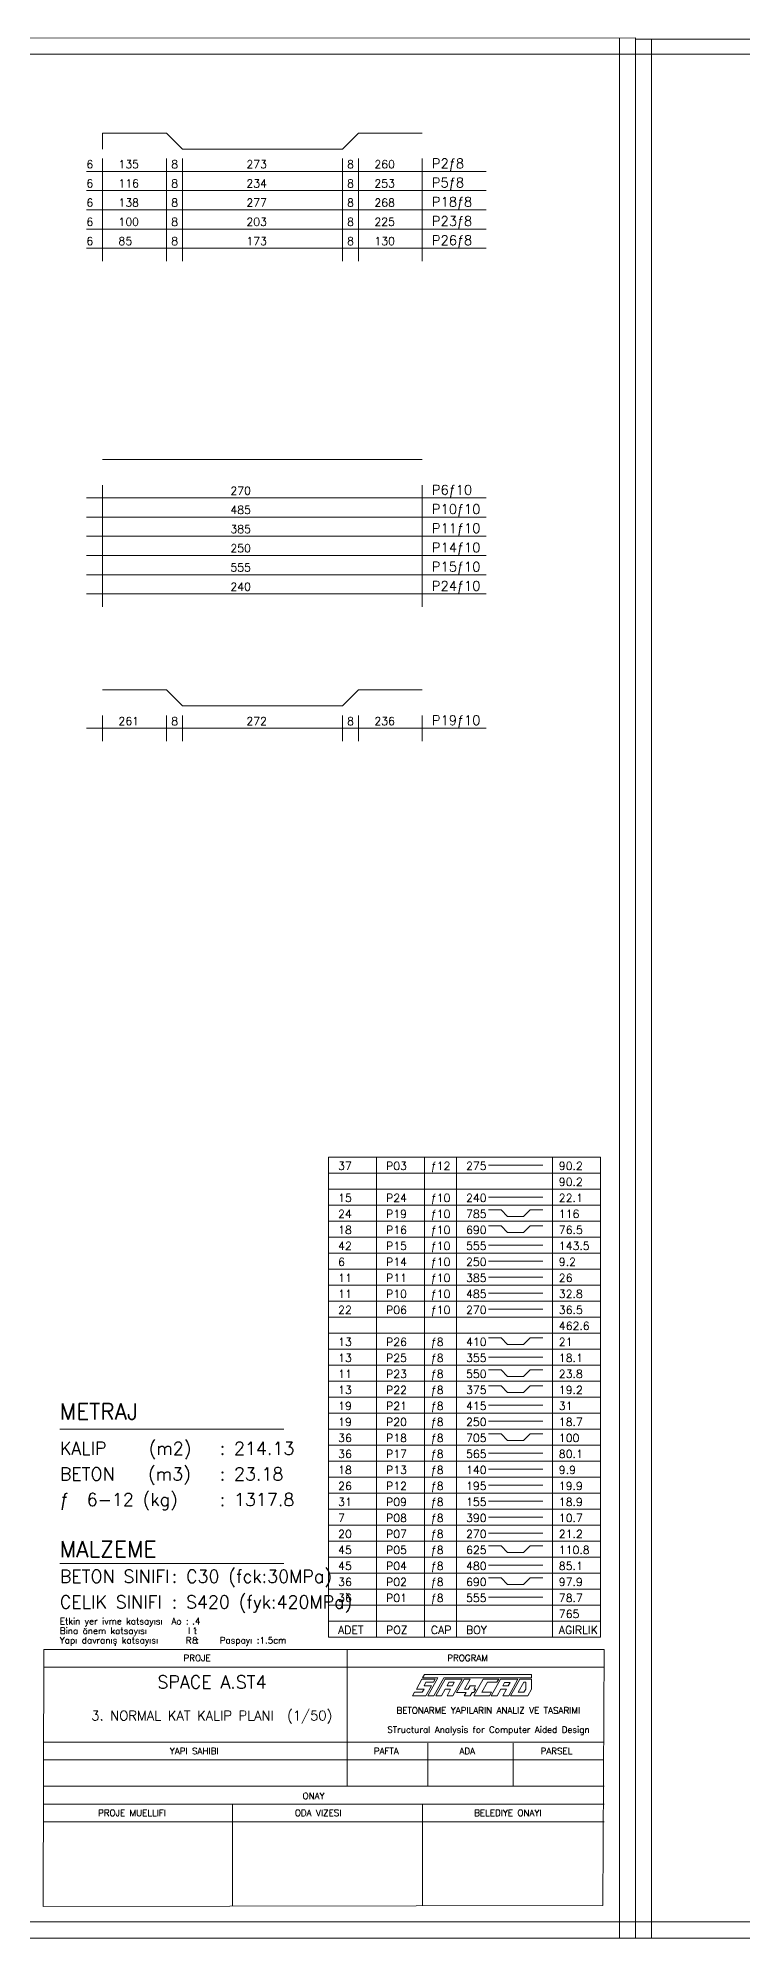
# Model space of a CAD drawing. Header units: inches. Extents: x 0 to 1.26, y 0 to 0.59.
# Drawn here: x 0.654 to 0.874, y 0 to 0.594 of the extents above; entities that cross this region are included whole.
import ezdxf

# ---------------------------------------------------------------- set-up
doc = ezdxf.new("R2010")
doc.units = ezdxf.units.IN
doc.header["$MEASUREMENT"] = 0
for name, color, linetype, lineweight in [('PENC2', 1, 'Continuous', 0), ('PENC3', 2, 'Continuous', 0), ('PENC4', 3, 'Continuous', 0)]:
    doc.layers.add(name, color=color, linetype=linetype, lineweight=lineweight)
doc.styles.add('RomanSTA', font='RomanSTA.ttf')

msp = doc.modelspace()

# ---------------------------------------------------------------- linework, layer by layer
at = {"layer": 'PENC2', "linetype": 'Continuous'}
for p, q in [((0.67433, 0.556), (0.67433, 0.524)), ((0.69433, 0.556), (0.69433, 0.524)), ((0.69933, 0.556), (0.69933, 0.524)), ((0.74933, 0.556), (0.74933, 0.524)), ((0.75433, 0.556), (0.75433, 0.524)), ((0.77433, 0.556), (0.77433, 0.524)), ((0.66933, 0.552), (0.79433, 0.552)), ((0.66933, 0.546), (0.79433, 0.546)), ((0.66933, 0.54), (0.79433, 0.54)), ((0.66933, 0.534), (0.79433, 0.534)), ((0.66933, 0.528), (0.79433, 0.528)), ((0.67433, 0.454), (0.67433, 0.416)), ((0.77433, 0.454), (0.77433, 0.416)), ((0.66933, 0.45), (0.79433, 0.45)), ((0.66933, 0.444), (0.79433, 0.444)), ((0.66933, 0.438), (0.79433, 0.438)), ((0.66933, 0.432), (0.79433, 0.432)), ((0.66933, 0.426), (0.79433, 0.426)), ((0.66933, 0.42), (0.79433, 0.42)), ((0.67433, 0.382), (0.67433, 0.374)), ((0.69433, 0.382), (0.69433, 0.374)), ((0.69933, 0.382), (0.69933, 0.374)), ((0.74933, 0.382), (0.74933, 0.374)), ((0.75433, 0.382), (0.75433, 0.374)), ((0.77433, 0.382), (0.77433, 0.374)), ((0.66933, 0.378), (0.79433, 0.378)), ((0.795, 0.2415), (0.812, 0.2415)), ((0.795, 0.2315), (0.812, 0.2315)), ((0.795, 0.2165), (0.812, 0.2165)), ((0.795, 0.2115), (0.812, 0.2115)), ((0.795, 0.2065), (0.812, 0.2065)), ((0.795, 0.2015), (0.812, 0.2015)), ((0.795, 0.1965), (0.812, 0.1965)), ((0.795, 0.1815), (0.812, 0.1815)), ((0.795, 0.1665), (0.812, 0.1665)), ((0.795, 0.1615), (0.812, 0.1615)), ((0.795, 0.1515), (0.812, 0.1515)), ((0.795, 0.1465), (0.812, 0.1465)), ((0.795, 0.1415), (0.812, 0.1415)), ((0.795, 0.1365), (0.812, 0.1365)), ((0.795, 0.1315), (0.812, 0.1315)), ((0.795, 0.1265), (0.812, 0.1265)), ((0.795, 0.1165), (0.812, 0.1165)), ((0.795, 0.1065), (0.812, 0.1065))]:
    msp.add_line(p, q, dxfattribs=at)
at = {"layer": 'PENC2'}
for points in [[(0.795, 0.2275), (0.799, 0.2275), (0.801, 0.2255), (0.806, 0.2255), (0.808, 0.2275), (0.812, 0.2275)], [(0.795, 0.2225), (0.795, 0.2225), (0.799, 0.2225), (0.801, 0.2205), (0.806, 0.2205), (0.808, 0.2225), (0.812, 0.2225)], [(0.795, 0.1875), (0.795, 0.1875), (0.799, 0.1875), (0.801, 0.1855), (0.806, 0.1855), (0.808, 0.1875), (0.812, 0.1875)], [(0.795, 0.1775), (0.795, 0.1775), (0.799, 0.1775), (0.801, 0.1755), (0.806, 0.1755), (0.808, 0.1775), (0.812, 0.1775)], [(0.795, 0.1725), (0.799, 0.1725), (0.801, 0.1705), (0.806, 0.1705), (0.808, 0.1725), (0.812, 0.1725)], [(0.795, 0.1575), (0.795, 0.1575), (0.799, 0.1575), (0.801, 0.1555), (0.806, 0.1555), (0.808, 0.1575), (0.812, 0.1575)], [(0.795, 0.1225), (0.795, 0.1225), (0.799, 0.1225), (0.801, 0.1205), (0.806, 0.1205), (0.808, 0.1225), (0.812, 0.1225)], [(0.795, 0.1125), (0.795, 0.1125), (0.799, 0.1125), (0.801, 0.1105), (0.806, 0.1105), (0.808, 0.1125), (0.812, 0.1125)]]:
    msp.add_lwpolyline(points, dxfattribs=at)
at = {"layer": 'PENC3', "linetype": 'Continuous'}
for p, q in [((0, 0.5933), (0.841, 0.5937)), ((0.836, 0), (0.836, 0.5937)), ((0.841, 0), (0.841, 0.5937)), ((0, 0.5886), (0.841, 0.5886)), ((0.841, 0.59335), (1.25651, 0.59347)), ((0.841, 0), (0.841, 0.59335)), ((0.841, 0.5886), (1.25651, 0.5886)), ((0.846, 0), (0.846, 0.59335)), ((0.745, 0.244), (0.83, 0.244)), ((0.745, 0.094), (0.745, 0.244)), ((0.76, 0.094), (0.76, 0.244)), ((0.775, 0.094), (0.775, 0.244)), ((0.785, 0.094), (0.785, 0.244)), ((0.815, 0.094), (0.815, 0.244)), ((0.83, 0.094), (0.83, 0.244)), ((0.745, 0.239), (0.83, 0.239)), ((0.745, 0.234), (0.83, 0.234)), ((0.745, 0.229), (0.83, 0.229)), ((0.745, 0.224), (0.83, 0.224)), ((0.745, 0.219), (0.83, 0.219)), ((0.745, 0.214), (0.83, 0.214)), ((0.745, 0.209), (0.83, 0.209)), ((0.745, 0.204), (0.83, 0.204)), ((0.745, 0.199), (0.83, 0.199)), ((0.745, 0.194), (0.83, 0.194)), ((0.745, 0.189), (0.83, 0.189)), ((0.745, 0.184), (0.83, 0.184)), ((0.745, 0.179), (0.83, 0.179)), ((0.745, 0.174), (0.83, 0.174)), ((0.745, 0.169), (0.83, 0.169)), ((0.745, 0.164), (0.83, 0.164)), ((0.661, 0.159), (0.731, 0.159)), ((0.745, 0.159), (0.83, 0.159)), ((0.745, 0.154), (0.83, 0.154)), ((0.745, 0.149), (0.83, 0.149)), ((0.745, 0.144), (0.83, 0.144)), ((0.745, 0.139), (0.83, 0.139)), ((0.745, 0.134), (0.83, 0.134)), ((0.745, 0.129), (0.83, 0.129)), ((0.745, 0.124), (0.83, 0.124)), ((0.745, 0.119), (0.83, 0.119)), ((0.661, 0.117), (0.731, 0.117)), ((0.745, 0.114), (0.83, 0.114)), ((0.745, 0.109), (0.83, 0.109)), ((0.745, 0.104), (0.83, 0.104)), ((0.745, 0.099), (0.83, 0.099)), ((0.745, 0.094), (0.83, 0.094)), ((0.776, 0.0476), (0.776, 0.0609)), ((0.80277, 0.0476), (0.80277, 0.0609)), ((0.71495, 0.0101), (0.71495, 0.0416)), ((0.77437, 0.0101), (0.77437, 0.0416)), ((0, 0.005), (0.841, 0.005)), ((0, 0), (0.841, 0)), ((0.841, 0.005), (1.25651, 0.005)), ((0.841, 0), (0.841, 0.00214)), ((0.841, 0), (1.25651, 0))]:
    msp.add_line(p, q, dxfattribs=at)
at = {"layer": 'PENC4', "linetype": 'Continuous'}
for p, q in [((0.67433, 0.564), (0.67433, 0.559)), ((0.67433, 0.564), (0.69433, 0.564)), ((0.69433, 0.564), (0.69933, 0.559)), ((0.69933, 0.559), (0.74933, 0.559)), ((0.74933, 0.559), (0.75433, 0.564)), ((0.75433, 0.564), (0.77433, 0.564)), ((0.67433, 0.462), (0.77433, 0.462)), ((0.67433, 0.39), (0.69433, 0.39)), ((0.69433, 0.39), (0.69933, 0.385)), ((0.74933, 0.385), (0.75433, 0.39)), ((0.75433, 0.39), (0.77433, 0.39)), ((0.69933, 0.385), (0.74933, 0.385)), ((0.656, 0.0902), (0.6558, 0.0098)), ((0.656, 0.0902), (0.8312, 0.0902)), ((0.7508, 0.09), (0.7508, 0.0474)), ((0.8312, 0.0902), (0.8308, 0.0102)), ((0.656, 0.0846), (0.8312, 0.0846)), ((0.77246, 0.0778), (0.77418, 0.0809)), ((0.77493, 0.0778), (0.77246, 0.0778)), ((0.77418, 0.0809), (0.77838, 0.0809)), ((0.77426, 0.0768), (0.77493, 0.0778)), ((0.77441, 0.0813), (0.77501, 0.0823)), ((0.77913, 0.0813), (0.77441, 0.0813)), ((0.77546, 0.0799), (0.77493, 0.0788)), ((0.77493, 0.0788), (0.77718, 0.0788)), ((0.77501, 0.0823), (0.80846, 0.0823)), ((0.77778, 0.0799), (0.77546, 0.0799)), ((0.77718, 0.0788), (0.77546, 0.0757)), ((0.77606, 0.0757), (0.77913, 0.0813)), ((0.77838, 0.0809), (0.77778, 0.0799)), ((0.78108, 0.0813), (0.77793, 0.0757)), ((0.77853, 0.0757), (0.78146, 0.0809)), ((0.78146, 0.0778), (0.78033, 0.0757)), ((0.80846, 0.0813), (0.78108, 0.0813)), ((0.78146, 0.0809), (0.78678, 0.0809)), ((0.78318, 0.0778), (0.78146, 0.0778)), ((0.78266, 0.0799), (0.78206, 0.0788)), ((0.78206, 0.0788), (0.78371, 0.0788)), ((0.78206, 0.0757), (0.78318, 0.0778)), ((0.78431, 0.0799), (0.78266, 0.0799)), ((0.78371, 0.0788), (0.78431, 0.0799)), ((0.78678, 0.0809), (0.78386, 0.0757)), ((0.78506, 0.0767), (0.78738, 0.0809)), ((0.78738, 0.0809), (0.78926, 0.0809)), ((0.78926, 0.0809), (0.78753, 0.0778)), ((0.78753, 0.0778), (0.78866, 0.0778)), ((0.78866, 0.0778), (0.78926, 0.0788)), ((0.78926, 0.0788), (0.79098, 0.0788)), ((0.79098, 0.0788), (0.79038, 0.0778)), ((0.79038, 0.0778), (0.79106, 0.0778)), ((0.79046, 0.0757), (0.79338, 0.0809)), ((0.79106, 0.0778), (0.79046, 0.0767)), ((0.79466, 0.0799), (0.79293, 0.0768)), ((0.79338, 0.0809), (0.79826, 0.0809)), ((0.79766, 0.0799), (0.79466, 0.0799)), ((0.79586, 0.0757), (0.79878, 0.0809)), ((0.79826, 0.0809), (0.79766, 0.0799)), ((0.79886, 0.0778), (0.79773, 0.0757)), ((0.79878, 0.0809), (0.80418, 0.0809)), ((0.80066, 0.0778), (0.79886, 0.0778)), ((0.80006, 0.0798), (0.79946, 0.0788)), ((0.79946, 0.0788), (0.80118, 0.0788)), ((0.79946, 0.0757), (0.80066, 0.0778)), ((0.80178, 0.0798), (0.80006, 0.0798)), ((0.80118, 0.0788), (0.80178, 0.0798)), ((0.80418, 0.0809), (0.80133, 0.0757)), ((0.80186, 0.0757), (0.80478, 0.0809)), ((0.80606, 0.0799), (0.80433, 0.0768)), ((0.80478, 0.0809), (0.80846, 0.0809)), ((0.80666, 0.0799), (0.80606, 0.0799)), ((0.80606, 0.0768), (0.80666, 0.0778)), ((0.80666, 0.0778), (0.80666, 0.0799)), ((0.80846, 0.0778), (0.80726, 0.0757)), ((0.80846, 0.0823), (0.80846, 0.0813)), ((0.80846, 0.0809), (0.80846, 0.0778)), ((0.77126, 0.0757), (0.77186, 0.0768)), ((0.77546, 0.0757), (0.77126, 0.0757)), ((0.77186, 0.0768), (0.77426, 0.0768)), ((0.77793, 0.0757), (0.77606, 0.0757)), ((0.78033, 0.0757), (0.77853, 0.0757)), ((0.78386, 0.0757), (0.78206, 0.0757)), ((0.78806, 0.0767), (0.78506, 0.0767)), ((0.78746, 0.0757), (0.78806, 0.0767)), ((0.78926, 0.0757), (0.78746, 0.0757)), ((0.78986, 0.0767), (0.78926, 0.0757)), ((0.79046, 0.0767), (0.78986, 0.0767)), ((0.79533, 0.0757), (0.79046, 0.0757)), ((0.79293, 0.0768), (0.79593, 0.0768)), ((0.79593, 0.0768), (0.79533, 0.0757)), ((0.79773, 0.0757), (0.79586, 0.0757)), ((0.80133, 0.0757), (0.79946, 0.0757)), ((0.80726, 0.0757), (0.80186, 0.0757)), ((0.80433, 0.0768), (0.80606, 0.0768)), ((0.656, 0.0612), (0.831, 0.0612)), ((0.656, 0.0557), (0.831, 0.0557)), ((0.656, 0.0474), (0.8312, 0.0474)), ((0.656, 0.0418), (0.8312, 0.0418)), ((0.656, 0.0363), (0.8312, 0.0363)), ((0.6558, 0.0098), (0.8308, 0.0102))]:
    msp.add_line(p, q, dxfattribs=at)

# ---------------------------------------------------------------- texts
at = {"layer": 'PENC2', "style": 'RomanSTA'}
for s, p in [('6', (0.66933, 0.553)), ('135', (0.67933, 0.553)), ('8', (0.69583, 0.553)), ('273', (0.71933, 0.553)), ('8', (0.75083, 0.553)), ('260', (0.75933, 0.553)), ('6', (0.66933, 0.547)), ('116', (0.67933, 0.547)), ('8', (0.69583, 0.547)), ('234', (0.71933, 0.547)), ('8', (0.75083, 0.547)), ('253', (0.75933, 0.547)), ('6', (0.66933, 0.541)), ('138', (0.67933, 0.541)), ('8', (0.69583, 0.541)), ('277', (0.71933, 0.541)), ('8', (0.75083, 0.541)), ('268', (0.75933, 0.541)), ('6', (0.66933, 0.535)), ('100', (0.67933, 0.535)), ('8', (0.69583, 0.535)), ('203', (0.71933, 0.535)), ('8', (0.75083, 0.535)), ('225', (0.75933, 0.535)), ('6', (0.66933, 0.529)), ('85', (0.67933, 0.529)), ('8', (0.69583, 0.529)), ('173', (0.71933, 0.529)), ('8', (0.75083, 0.529)), ('130', (0.75933, 0.529)), ('270', (0.71433, 0.451)), ('485', (0.71433, 0.445)), ('385', (0.71433, 0.439)), ('250', (0.71433, 0.433)), ('555', (0.71433, 0.427)), ('240', (0.71433, 0.421)), ('261', (0.67933, 0.379)), ('8', (0.69583, 0.379)), ('272', (0.71933, 0.379)), ('8', (0.75083, 0.379)), ('236', (0.75933, 0.379))]:
    msp.add_text(s, height=0.0025, dxfattribs=at).set_placement(p)
at = {"layer": 'PENC3', "style": 'RomanSTA'}
for s, height, p in [('P2ƒ8', 0.003, (0.77733, 0.553)), ('P5ƒ8', 0.003, (0.77733, 0.547)), ('P18ƒ8', 0.003, (0.77733, 0.541)), ('P23ƒ8', 0.003, (0.77733, 0.535)), ('P26ƒ8', 0.003, (0.77733, 0.529)), ('P6ƒ10', 0.003, (0.77733, 0.451)), ('P10ƒ10', 0.003, (0.77733, 0.445)), ('P11ƒ10', 0.003, (0.77733, 0.439)), ('P14ƒ10', 0.003, (0.77733, 0.433)), ('P15ƒ10', 0.003, (0.77733, 0.427)), ('P24ƒ10', 0.003, (0.77733, 0.421)), ('P19ƒ10', 0.003, (0.77733, 0.379)), ('37', 0.0025, (0.748, 0.24)), ('P03', 0.0025, (0.763, 0.24)), ('ƒ12', 0.0025, (0.777, 0.24)), ('275', 0.0025, (0.788, 0.24)), ('90.2', 0.0025, (0.817, 0.24)), ('90.2', 0.0025, (0.817, 0.235)), ('15', 0.0025, (0.748, 0.23)), ('P24', 0.0025, (0.763, 0.23)), ('ƒ10', 0.0025, (0.777, 0.23)), ('240', 0.0025, (0.788, 0.23)), ('22.1', 0.0025, (0.817, 0.23)), ('24', 0.0025, (0.748, 0.225)), ('P19', 0.0025, (0.763, 0.225)), ('ƒ10', 0.0025, (0.777, 0.225)), ('785', 0.0025, (0.788, 0.225)), ('116', 0.0025, (0.817, 0.225)), ('18', 0.0025, (0.748, 0.22)), ('P16', 0.0025, (0.763, 0.22)), ('ƒ10', 0.0025, (0.777, 0.22)), ('690', 0.0025, (0.788, 0.22)), ('76.5', 0.0025, (0.817, 0.22)), ('42', 0.0025, (0.748, 0.215)), ('P15', 0.0025, (0.763, 0.215)), ('ƒ10', 0.0025, (0.777, 0.215)), ('555', 0.0025, (0.788, 0.215)), ('143.5', 0.0025, (0.817, 0.215)), ('6', 0.0025, (0.748, 0.21)), ('P14', 0.0025, (0.763, 0.21)), ('ƒ10', 0.0025, (0.777, 0.21)), ('250', 0.0025, (0.788, 0.21)), ('9.2', 0.0025, (0.817, 0.21)), ('11', 0.0025, (0.748, 0.205)), ('11', 0.0025, (0.748, 0.2)), ('P11', 0.0025, (0.763, 0.205)), ('P10', 0.0025, (0.763, 0.2)), ('ƒ10', 0.0025, (0.777, 0.205)), ('ƒ10', 0.0025, (0.777, 0.2)), ('385', 0.0025, (0.788, 0.205)), ('485', 0.0025, (0.788, 0.2)), ('26', 0.0025, (0.817, 0.205)), ('32.8', 0.0025, (0.817, 0.2)), ('22', 0.0025, (0.748, 0.195)), ('P06', 0.0025, (0.763, 0.195)), ('ƒ10', 0.0025, (0.777, 0.195)), ('270', 0.0025, (0.788, 0.195)), ('36.5', 0.0025, (0.817, 0.195)), ('462.6', 0.0025, (0.817, 0.19)), ('13', 0.0025, (0.748, 0.185)), ('P26', 0.0025, (0.763, 0.185)), ('ƒ8', 0.0025, (0.777, 0.185)), ('410', 0.0025, (0.788, 0.185)), ('21', 0.0025, (0.817, 0.185)), ('13', 0.0025, (0.748, 0.18)), ('P25', 0.0025, (0.763, 0.18)), ('ƒ8', 0.0025, (0.777, 0.18)), ('355', 0.0025, (0.788, 0.18)), ('18.1', 0.0025, (0.817, 0.18)), ('11', 0.0025, (0.748, 0.175)), ('13', 0.0025, (0.748, 0.17)), ('P23', 0.0025, (0.763, 0.175)), ('P22', 0.0025, (0.763, 0.17)), ('ƒ8', 0.0025, (0.777, 0.175)), ('ƒ8', 0.0025, (0.777, 0.17)), ('550', 0.0025, (0.788, 0.175)), ('375', 0.0025, (0.788, 0.17)), ('23.8', 0.0025, (0.817, 0.175)), ('19.2', 0.0025, (0.817, 0.17)), ('19', 0.0025, (0.748, 0.165)), ('P21', 0.0025, (0.763, 0.165)), ('ƒ8', 0.0025, (0.777, 0.165)), ('415', 0.0025, (0.788, 0.165)), ('31', 0.0025, (0.817, 0.165)), ('19', 0.0025, (0.748, 0.16)), ('P20', 0.0025, (0.763, 0.16)), ('ƒ8', 0.0025, (0.777, 0.16)), ('250', 0.0025, (0.788, 0.16)), ('18.7', 0.0025, (0.817, 0.16)), ('36', 0.0025, (0.748, 0.155)), ('P18', 0.0025, (0.763, 0.155)), ('ƒ8', 0.0025, (0.777, 0.155)), ('705', 0.0025, (0.788, 0.155)), ('100', 0.0025, (0.817, 0.155)), ('36', 0.0025, (0.748, 0.15)), ('P17', 0.0025, (0.763, 0.15)), ('ƒ8', 0.0025, (0.777, 0.15)), ('565', 0.0025, (0.788, 0.15)), ('80.1', 0.0025, (0.817, 0.15)), ('26', 0.0025, (0.748, 0.14)), ('18', 0.0025, (0.748, 0.145)), ('P13', 0.0025, (0.763, 0.145)), ('P12', 0.0025, (0.763, 0.14)), ('ƒ8', 0.0025, (0.777, 0.145)), ('ƒ8', 0.0025, (0.777, 0.14)), ('140', 0.0025, (0.788, 0.145)), ('195', 0.0025, (0.788, 0.14)), ('9.9', 0.0025, (0.817, 0.145)), ('19.9', 0.0025, (0.817, 0.14)), ('31', 0.0025, (0.748, 0.135)), ('P09', 0.0025, (0.763, 0.135)), ('ƒ8', 0.0025, (0.777, 0.135)), ('155', 0.0025, (0.788, 0.135)), ('18.9', 0.0025, (0.817, 0.135)), ('7', 0.0025, (0.748, 0.13)), ('P08', 0.0025, (0.763, 0.13)), ('ƒ8', 0.0025, (0.777, 0.13)), ('390', 0.0025, (0.788, 0.13)), ('10.7', 0.0025, (0.817, 0.13)), ('20', 0.0025, (0.748, 0.125)), ('P07', 0.0025, (0.763, 0.125)), ('ƒ8', 0.0025, (0.777, 0.125)), ('270', 0.0025, (0.788, 0.125)), ('21.2', 0.0025, (0.817, 0.125)), ('45', 0.0025, (0.748, 0.12)), ('P05', 0.0025, (0.763, 0.12)), ('ƒ8', 0.0025, (0.777, 0.12)), ('625', 0.0025, (0.788, 0.12)), ('110.8', 0.0025, (0.817, 0.12)), ('BETON SINIFI', 0.004, (0.661, 0.111)), ('45', 0.0025, (0.748, 0.115)), ('P04', 0.0025, (0.763, 0.115)), ('ƒ8', 0.0025, (0.777, 0.115)), ('480', 0.0025, (0.788, 0.115)), ('85.1', 0.0025, (0.817, 0.115)), ('CELIK SINIFI', 0.004, (0.661, 0.103)), ('36', 0.0025, (0.748, 0.11)), ('36', 0.0025, (0.748, 0.105)), ('P02', 0.0025, (0.763, 0.11)), ('P01', 0.0025, (0.763, 0.105)), ('ƒ8', 0.0025, (0.777, 0.11)), ('ƒ8', 0.0025, (0.777, 0.105)), ('555', 0.0025, (0.788, 0.105)), ('690', 0.0025, (0.788, 0.11)), ('97.9', 0.0025, (0.817, 0.11)), ('78.7', 0.0025, (0.817, 0.105)), ('765', 0.0025, (0.817, 0.1)), ('Etkin yer ivme katsayısı  Ao :', 0.002, (0.661, 0.098)), ('Bina önem katsayısı       I :', 0.002, (0.661, 0.095)), (' .4', 0.002, (0.701, 0.098)), (' 1', 0.002, (0.701, 0.095)), ('ADET', 0.0025, (0.748, 0.095)), ('POZ', 0.0025, (0.763, 0.095)), ('CAP', 0.0025, (0.777, 0.095)), ('BOY', 0.0025, (0.788, 0.095)), ('AGIRLIK', 0.0025, (0.817, 0.095)), ('Yapı davranış katsayısı    R :', 0.002, (0.661, 0.092)), (' 8', 0.002, (0.701, 0.092)), ('Paspayı :1.5cm', 0.002, (0.711, 0.092)), ('PROJE', 0.002, (0.69967, 0.0865)), ('PROGRAM', 0.002, (0.78213, 0.0865)), ('3. NORMAL KAT KALIP PLANI  (1/50)', 0.003, (0.67085, 0.068)), ('BETONARME YAPILARIN ANALIZ VE TASARIMI', 0.002, (0.76625, 0.0701)), ('STructural Analysis for Computer Aided Design', 0.002, (0.76338, 0.0641)), ('YAPI SAHIBI', 0.002, (0.69539, 0.0574)), ('PAFTA', 0.002, (0.75917, 0.0574)), ('ADA', 0.002, (0.78592, 0.0574)), ('PARSEL', 0.002, (0.8113, 0.0574)), ('ONAY', 0.002, (0.73688, 0.0434)), ('PROJE MUELLIFI', 0.002, (0.67294, 0.0381)), ('ODA VIZESI', 0.002, (0.73448, 0.0381)), ('BELEDIYE ONAYI', 0.002, (0.79052, 0.0381))]:
    msp.add_text(s, height=height, dxfattribs=at).set_placement(p)
at = {"layer": 'PENC4', "style": 'RomanSTA'}
for s, height, p in [('METRAJ', 0.005, (0.661, 0.162)), ('KALIP    (m2)', 0.004, (0.661, 0.151)), (': 214.13', 0.004, (0.711, 0.151)), ('BETON   (m3)', 0.004, (0.661, 0.143)), (': 23.18', 0.004, (0.711, 0.143)), ('ƒ  6-12 (kg)', 0.004, (0.661, 0.135)), (': 1317.8', 0.004, (0.711, 0.135)), ('MALZEME', 0.005, (0.661, 0.119)), (': C30 (fck:30MPa)', 0.004, (0.696, 0.111)), (': S420 (fyk:420MPa)', 0.004, (0.696, 0.103)), ('SPACE A.ST4', 0.004, (0.6915, 0.078))]:
    msp.add_text(s, height=height, dxfattribs=at).set_placement(p)

doc.saveas('drawing.dxf')
